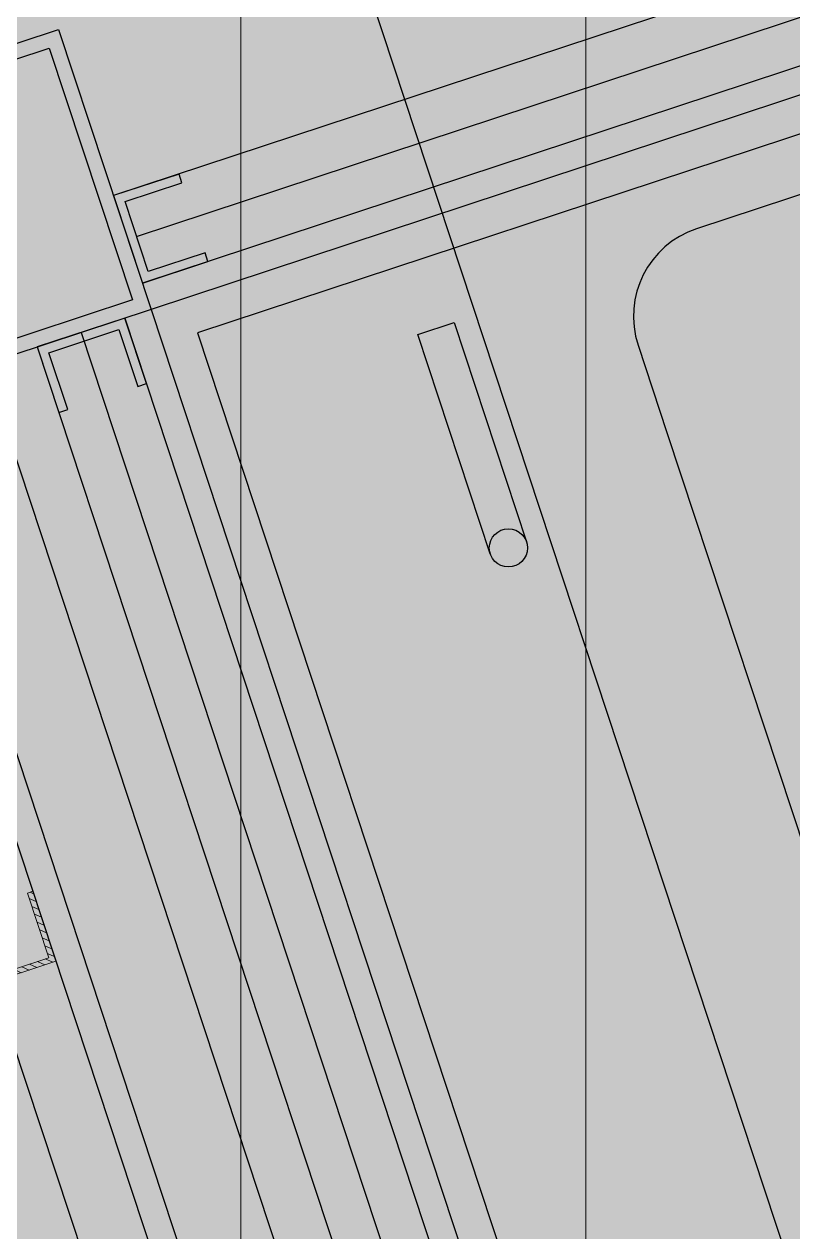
# Model space of a CAD drawing. Header units: metres. Extents: x 678805 to 1359287, y 2747329 to 5497370.
# Drawn here: x 679895.224 to 679895.642, y 2748649.41 to 2748650.066 of the extents above; entities that cross this region are included whole.
import ezdxf

# ---------------------------------------------------------------- set-up
doc = ezdxf.new("R2010")
doc.units = ezdxf.units.M
for name, color, linetype in [('00_XREF_MON_HSC_PAVEMENT', 7, 'Continuous'), ('00_XREF_TWQ_BUILDINGS', 7, 'Continuous'), ('XREF_MON_BUILDINGS$0$00-Modulos DEFINIDOS', 7, 'Continuous'), ('XREF_MON_BUILDINGS$0$02-L-01_Structure', 2, 'Continuous'), ('XREF_MON_BUILDINGS$0$02-L-01_Struture aux', 4, 'Continuous'), ('XREF_MON_BUILDINGS$0$02-L-Insulation', 252, 'Continuous'), ('XREF_MON_BUILDINGS$0$02-L-INT Panel', 5, 'Continuous'), ('XREF_MON_BUILDINGS$0$02_L_Furniture', 7, 'Continuous'), ('XREF_MON_BUILDINGS$0$COTAUX', 7, 'Continuous')]:
    doc.layers.add(name, color=color, linetype=linetype)
doc.layers.add('XREF_MON_BUILDINGS$0$0-WIPEOUTS', color=7, linetype='Continuous', true_color=0xffffff)
doc.layers.add('XREF_MON_BUILDINGS$0$00_AUX', color=3, linetype='Continuous', plot=False)
doc.layers.add('XREF_MON_BUILDINGS$0$02-H-251', color=251, linetype='Continuous', lineweight=0)
doc.layers.add('XREF_MON_BUILDINGS$0$02-L-01_Structure L', color=7, linetype='Continuous', lineweight=5)
for name, color, linetype, lineweight, true_color in [('XREF_MON_BUILDINGS$0$02-KH-01 Water_Toilets', 7, 'Continuous', 30, 0x3877ff), ('XREF_MON_HSC_PAVEMENT$0$03-TR-Pavement_01_Compacted Ground', 7, 'Continuous', 5, 0x5a4f30), ('XREF_MON_HSC_PAVEMENT$0$03-TR-Pavement_06_Concrete Slab in situ', 7, 'Continuous', 9, 0xf7f7f7)]:
    doc.layers.add(name, color=color, linetype=linetype, lineweight=lineweight, true_color=true_color)
doc.layers.get('XREF_MON_BUILDINGS$0$02-KH-01 Water_Toilets').off()
doc.styles.add('XREF_MON_BUILDINGS$0$E100', font='verdana.ttf', dxfattribs={"height": 0.18})
doc.linetypes.add('XREF_MON_BUILDINGS$0$BATTING', pattern='A,0.0001,-0.1,[134,ltypeshp.shx,S=0.1,R=0,X=-0.1,Y=0],-0.2,[134,ltypeshp.shx,S=0.1,R=180,X=0.1,Y=0],-0.1', length=0.4001)
doc.dimstyles.new('XREF_MON_BUILDINGS$0$E100', dxfattribs={"dimscale": 0.03, "dimtxt": 12, "dimasz": 0.5, "dimexe": 0.1, "dimexo": 1, "dimgap": 4, "dimtad": 1, "dimzin": 0, "dimdsep": 46, "dimtxsty": 'XREF_MON_BUILDINGS$0$E100', "dimblk1": 'XREF_MON_BUILDINGS$0$LINCOT200', "dimblk2": 'XREF_MON_BUILDINGS$0$LINCOT200', "dimsah": 1, "dimcen": 0.1, "dimdle": 0.1, "dimse1": 1, "dimse2": 1, "dimclrt": 256, "dimadec": 0, "dimazin": 0, "dimtfac": 0.01538461538461539, "dimtofl": 0, "dimtmove": 0, "dimatfit": 3, "dimldrblk": 'XREF_MON_BUILDINGS$0$LINCOT200', "dimfxl": 1, "dimtolj": 1, "dimtzin": 0, "dimarcsym": 0})

# ---------------------------------------------------------------- blocks, each defined once
blk = doc.blocks.new('XREF_MON_BUILDINGS$0$LINCOT200')
for p, q in [((0, -9.999961704014428), (0, 10.00003829598555)), ((3.694822225952521e-13, 3.829598557558711e-05), (10.00000000000051, 3.829598557558711e-05))]:
    blk.add_line(p, q)
at = {"const_width": 1.875}
blk.add_lwpolyline([(3.535533801624467, -3.535495714255788), (-3.535533950636761, 3.535572157214077)], dxfattribs=at)
at = {"layer": 'XREF_MON_BUILDINGS$0$COTAUX'}
blk.add_line((0, 0), (-1.249999999999915, 0), dxfattribs=at)
blk = doc.blocks.new('*D89')
at = {"layer": 'DEFPOINTS', "color": 0, "transparency": 16777216}
for p in [(119.6986085125245, -56.82058442011476), (124.4986085132696, -56.82058442058042), (124.4986085132696, -57.2785381723661)]:
    blk.add_point(p, dxfattribs=at)
at = {"layer": 'XREF_MON_BUILDINGS$0$00_AUX', "color": 0, "lineweight": -2, "transparency": 16777216}
blk.add_line((119.7136085125246, -57.27853817236596), (124.4836085132696, -57.27853817236596), dxfattribs=at)
at = {"layer": 'XREF_MON_BUILDINGS$0$00_AUX', "color": 0, "lineweight": -2, "transparency": 16777216, "xscale": 0.015, "yscale": 0.015, "zscale": 0.015, "rotation": 180}
blk.add_blockref('XREF_MON_BUILDINGS$0$LINCOT200', (119.6986085125246, -57.27853817236596), dxfattribs=at)
at = {"layer": 'XREF_MON_BUILDINGS$0$00_AUX', "color": 0, "lineweight": -2, "transparency": 16777216, "xscale": 0.015, "yscale": 0.015, "zscale": 0.015}
blk.add_blockref('XREF_MON_BUILDINGS$0$LINCOT200', (124.4986085132696, -57.27853817236596), dxfattribs=at)
at = {"layer": 'XREF_MON_BUILDINGS$0$00_AUX', "transparency": 16777216, "insert": (122.0986085128971, -57.06442803133171), "char_height": 0.18, "attachment_point": 5, "style": 'XREF_MON_BUILDINGS$0$E100'}
blk.add_mtext('\\A1;4.80', dxfattribs=at)
blk = doc.blocks.new('XREF_MON_BUILDINGS$0$PILAR STRUCTURE')
at = {"layer": 'XREF_MON_BUILDINGS$0$02-L-01_Structure', "linetype": 'Continuous'}
h = blk.add_hatch(dxfattribs=at)
h.set_pattern_fill('ANGLE', color=252)
h.set_pattern_definition([(0, (-144.6596111481284, 18.56842418532225), (0, 6.985), [5.08, -1.905]), (90, (-144.6596111481284, 18.56842418532225), (-6.985, 4.277078946022131e-16), [5.08, -1.905])])
h.paths.add_polyline_path([(-0.0800000000000125, -0.08000000000000185), (0.07999999999998408, -0.08000000000000185), (0.07999999999998408, 0.0799999999999983), (-0.0800000000000125, 0.0799999999999983)])
h.paths.add_polyline_path([(-0.07200000000000273, -0.07200000000000273), (0.0719999999999743, -0.07200000000000273), (0.0719999999999743, 0.07199999999999918), (-0.07200000000000273, 0.07199999999999918)], flags=16)
h = blk.add_hatch(color=252, dxfattribs=at)
h.dxf.hatch_style = 1
h.paths.add_polyline_path([(-0.07200000000000273, -0.07200000000000273), (0.0719999999999743, -0.07200000000000273), (0.0719999999999743, 0.07199999999999918), (-0.07200000000000273, 0.07199999999999918)], flags=16)
h.paths.add_polyline_path([(-0.0800000000000125, -0.08000000000000185), (0.07999999999998408, -0.08000000000000185), (0.07999999999998408, 0.0799999999999983), (-0.0800000000000125, 0.0799999999999983)])
for points in [[(-0.0800000000000125, -0.08000000000000185), (0.07999999999998408, -0.08000000000000185), (0.07999999999998408, 0.0799999999999983), (-0.0800000000000125, 0.0799999999999983)], [(-0.07200000000000273, -0.07200000000000273), (0.0719999999999743, -0.07200000000000273), (0.0719999999999743, 0.07199999999999918), (-0.07200000000000273, 0.07199999999999918)]]:
    blk.add_lwpolyline(points, close=True, dxfattribs=at)
blk = doc.blocks.new('XREF_MON_BUILDINGS$0$ULMA_Escuadra40x80_Seccion')
at = {"layer": 'XREF_MON_BUILDINGS$0$02-H-251', "ltscale": 125}
h = blk.add_hatch(dxfattribs=at)
h.set_pattern_fill('ANSI31', color=256, scale=0.001, angle=360, style=0)
h.set_pattern_definition([(45, (0, 0), (-0.002245064030267288, 0.002245064030267289), [])])
h.paths.add_polyline_path([(0, 0.0799999999994725), (0.002999999989697244, 0.0799999999994725), (0.002999999989697244, 0.002999999999701686), (0.03999999999359716, 0.002999999999701686), (0.03999999999359716, 0), (0, 0)])
at = {"layer": 'XREF_MON_BUILDINGS$0$02-L-01_Structure L', "linetype": 'Continuous'}
blk.add_lwpolyline([(0, 0.0799999999994725), (0.002999999989697244, 0.0799999999994725), (0.002999999989697244, 0.002999999999701686), (0.03999999999359716, 0.002999999999701686), (0.03999999999359716, 0), (0, 0)], close=True, dxfattribs=at)
blk = doc.blocks.new('XREF_MON_BUILDINGS$0$WC')
at = {"linetype": 'Continuous', "ltscale": 0.01}
for p, q in [((-175, 365), (-175, 100)), ((-125, 365), (-125, 306.5630592606626)), ((125, 306.5630592606626), (125, 365)), ((175, 100), (175, 365)), ((-175, 100), (-175, 50)), ((175, 50), (175, 100)), ((-125, 0), (125, 0))]:
    blk.add_line(p, q, dxfattribs=at)
at = {"linetype": 'Continuous'}
for p, q in [((-32.01616220771984, 261.4329310729477), (-32.01616220771984, 281.7513414139407)), ((32.01616220771979, 261.4329310729477), (32.01616220771979, 281.7513414139407)), ((-2.624602891218868e-14, 256.4329310729477), (-27.01616220771984, 256.4329310729477)), ((-2.624602891218868e-14, 256.4329310729477), (27.01616220771979, 256.4329310729477))]:
    blk.add_line(p, q, dxfattribs=at)
for centre in [(-80.00000000000003, 110.0000000000001), (79.99999999999997, 110.0000000000001)]:
    blk.add_circle(centre, 5.575326982024023, dxfattribs=at)
for centre, radius, start, end in [((-1.071565949253934e-14, 365), 175, 0, 180), ((-1.071565949253934e-14, 365), 125, 0, 180), ((-2.131628207280301e-14, 281.7513414139407), 32.01616220771981, 0, 180), ((-1.071565949253934e-14, 306.5630592606626), 125, 180, 0), ((-27.01616220771984, 261.4329310729477), 5, 180, 270), ((27.01616220771979, 261.4329310729477), 5, 270, 0)]:
    blk.add_arc(centre, radius, start, end, dxfattribs=at)
at = {"linetype": 'Continuous', "ltscale": 0.01}
for centre, start, end in [((-125, 50), 180, 270), ((125, 50), 270, 0)]:
    blk.add_arc(centre, 50, start, end, dxfattribs=at)
blk = doc.blocks.new('XREF_MON_BUILDINGS$0$A$C61F93961')
at = {"linetype": 'Continuous'}
for p, q in [((4.3442428435444, -0.4245369227423933), (4.469692460219362, -0.424536922742515)), ((4.469692460219362, -0.424536922742515), (4.469692460219342, -0.445289513378153)), ((4.469692460219342, -0.445289513378153), (4.344242843544381, -0.4452895133780314))]:
    blk.add_line(p, q, dxfattribs=at)
blk.add_circle((4.344242843544389, -0.4349132180602123), 0.01037629531781795, dxfattribs=at)
at = {"layer": 'XREF_MON_BUILDINGS$0$02-L-01_Struture aux', "linetype": 'Continuous'}
for p, q in [((4.528008184391858, -0.1962633740174837), (0.2880081843882749, -0.1962633740133839)), ((4.528008184391858, -0.2262633740301325), (0.2880081843882749, -0.2262633740260327)), ((4.593008184392453, -4.531263374032263), (4.593008184392453, -0.2912633740322708))]:
    blk.add_line(p, q, dxfattribs=at)
for points in [[(4.49054202710078, -0.2762633740174678), (4.528008184391858, -0.2762633740238059), (4.528008184391858, -0.2262633740237945), (4.49054202710078, -0.2262633740238229), (4.49054202710078, -0.2312633740238184), (4.523008184391834, -0.2312633740237899), (4.523008184391834, -0.2712633740229577), (4.490542027093163, -0.2712633740174724), (4.490542027093163, -0.2762633740174678)], [(4.593008184379777, -0.3287295313148864), (4.593008184386115, -0.2912633740238082), (4.543008184386103, -0.2912633740238064), (4.543008184386132, -0.3287295313148846), (4.548008184386127, -0.3287295313148846), (4.548008184386099, -0.2962633740238303), (4.588008184385266, -0.2962633740238321), (4.588008184379781, -0.3287295313225034), (4.593008184379777, -0.3287295313225034)]]:
    blk.add_lwpolyline(points, dxfattribs=at)
at = {"layer": 'XREF_MON_BUILDINGS$0$02-L-Insulation', "linetype": 'XREF_MON_BUILDINGS$0$BATTING', "ltscale": 0.08}
blk.add_line((4.917178698794402, -0.09464166095989235), (0.09464155063562885, -0.09789674026681006), dxfattribs=at)
at = {"layer": 'XREF_MON_BUILDINGS$0$02-L-Insulation', "linetype": 'XREF_MON_BUILDINGS$0$BATTING', "ltscale": 0.04}
for p, q in [((4.528008184391858, -0.2512633740227894), (0.2930081843882988, -0.2512633740186878)), ((4.568008184385683, -0.2962633740238303), (4.568008184385683, -4.536263374023824))]:
    blk.add_line(p, q, dxfattribs=at)
at = {"layer": 'XREF_MON_BUILDINGS$0$02-L-INT Panel', "linetype": 'Continuous'}
for p, q in [((4.528008184391858, -0.1312633740257212), (0.2880081843882749, -0.1312633740196745)), ((4.528008184391858, -0.1462633740238104), (0.2880081843882749, -0.1462633740197106)), ((4.528008184391858, -0.2762633740256675), (0.2880081843882749, -0.2762633740215676)), ((4.528008184391858, -0.2912633740238064), (0.2880081843851485, -0.2912633740197066)), ((4.528008184391858, -4.531263374023808), (4.528008184391858, -0.2912633740238064)), ((4.543008184389997, -4.531263374023808), (4.543008184389997, -0.2912633740238064)), ((4.508008184391862, -0.3112633740237882), (0.3080081843851481, -0.3112633740197257)), ((4.508008184391862, -4.511263374023788), (4.508008184391862, -0.3112633740237865))]:
    blk.add_line(p, q, dxfattribs=at)
at = {"layer": 'XREF_MON_BUILDINGS$0$02-L-01_Structure', "linetype": 'Continuous', "xscale": -1}
blk.add_blockref('XREF_MON_BUILDINGS$0$PILAR STRUCTURE', (4.608008184391842, -0.2112633740238081), dxfattribs=at)
at = {"layer": 'XREF_MON_BUILDINGS$0$02-L-01_Struture aux'}
blk.add_blockref('XREF_MON_BUILDINGS$0$ULMA_Escuadra40x80_Seccion', (4.208193270429113, -0.1312633740228364), dxfattribs=at)
at = {"layer": 'XREF_MON_BUILDINGS$0$02_L_Furniture', "linetype": 'Continuous', "ltscale": 0.01, "xscale": 0.001000000000000003, "yscale": 0.001000000000000003, "zscale": 0.001000000000000003, "rotation": 90}
blk.add_blockref('XREF_MON_BUILDINGS$0$WC', (4.476686144671049, -0.7112633740187171), dxfattribs=at)
blk = doc.blocks.new('XREF_MON_HSC_PAVEMENT')
at = {"layer": 'XREF_MON_HSC_PAVEMENT$0$03-TR-Pavement_01_Compacted Ground', "linetype": 'Continuous'}
h = blk.add_hatch(dxfattribs=at)
h.set_pattern_fill('ANSI31', color=256, scale=0.059, angle=45)
h.set_pattern_definition([(90, (652974.1167151183, 2717198.732228751), (-0.187325, 0), [])])
h.paths.add_polyline_path([(679901.3286003172, 2748646.073674789), (679896.4362206, 2748645.519857257), (679891.9899451599, 2748654.202373384), (679897.9907274209, 2748656.183535898)], flags=17)
at = {"layer": 'XREF_MON_HSC_PAVEMENT$0$03-TR-Pavement_06_Concrete Slab in situ', "linetype": 'Continuous'}
h = blk.add_hatch(color=256, dxfattribs=at)
h.dxf.hatch_style = 1
h.paths.add_polyline_path([(679897.9907274209, 2748656.183535898), (679891.9899451599, 2748654.202373384), (679895.5772904027, 2748643.336934777), (679901.3286003172, 2748646.073674789)])
blk = doc.blocks.new('XREF_MON_BUILDINGS$0$modulo kiosco')
at = {"layer": 'XREF_MON_BUILDINGS$0$0-WIPEOUTS', "true_color": 0xfcfcfc}
h = blk.add_hatch(color=7, dxfattribs=at)
h.dxf.hatch_style = 1
h.paths.add_polyline_path([(119.6986085139215, -61.62058441969566), (119.6986085125245, -56.82058442011476), (124.4986085132696, -56.82058442058042), (124.4986085123383, -61.62058442132547)])
at = {"layer": 'XREF_MON_BUILDINGS$0$00_AUX', "color": 253}
dim = blk.add_linear_dim(base=(124.4986085132696, -57.2785381723661), p1=(119.6986085125245, -56.82058442011476), p2=(124.4986085132696, -56.82058442058042), dimstyle='XREF_MON_BUILDINGS$0$E100', dxfattribs=at)
dim.commit()
dim.dimension.update_dxf_attribs({"geometry": '*D89', "text_midpoint": (122.098608512897, -57.06442803133184)})
blk = doc.blocks.new('XREF_MON_BUILDINGS')
at = {"layer": 'XREF_MON_BUILDINGS$0$02-KH-01 Water_Toilets', "linetype": 'Continuous', "rotation": 108.2706825756396}
blk.add_blockref('XREF_MON_BUILDINGS$0$modulo kiosco', (679879.9942654095, 2748514.078854871), dxfattribs=at)
at = {"layer": 'XREF_MON_BUILDINGS$0$00-Modulos DEFINIDOS', "rotation": 108.2706826400016}
blk.add_blockref('XREF_MON_BUILDINGS$0$A$C61F93961', (679896.4361926252, 2748645.51994199), dxfattribs=at)

msp = doc.modelspace()

# ---------------------------------------------------------------- block references
at = {"layer": '00_XREF_MON_HSC_PAVEMENT'}
msp.add_blockref('XREF_MON_HSC_PAVEMENT', (0, 0), dxfattribs=at)

# ---------------------------------------------------------------- next in the draw order: block references
at = {"layer": '00_XREF_TWQ_BUILDINGS'}
msp.add_blockref('XREF_MON_BUILDINGS', (0, 0), dxfattribs=at)

# ---------------------------------------------------------------- next in the draw order: block references
msp.add_blockref('XREF_MON_BUILDINGS', (0, 0))

doc.saveas('drawing.dxf')
